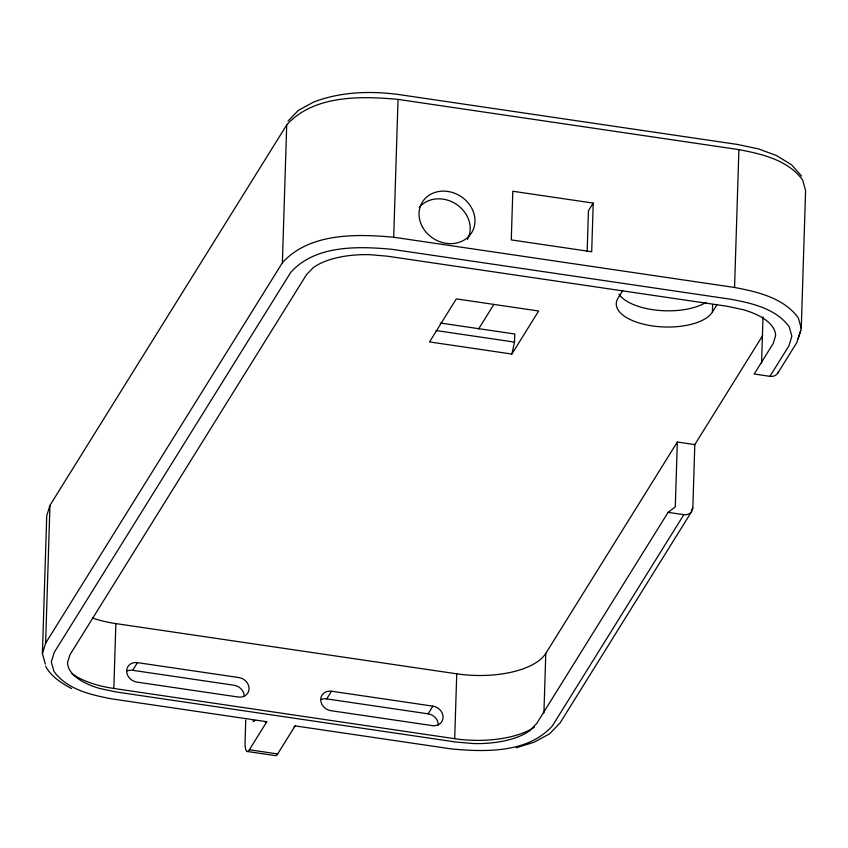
<?xml version="1.0" encoding="UTF-8"?>
<svg xmlns="http://www.w3.org/2000/svg" width="848" height="848" viewBox="0 0 848 848"><rect width="100%" height="100%" fill="white"/><g stroke="black" fill="none" stroke-linecap="round" stroke-linejoin="round"><path stroke-width="1.27" d="M45.368 664.164L42.4 653.607L46.735 515.764L49.947 505.376L286.709 124.942C313.622 94.849 361.057 95.983 398.03 99.386L738.905 149.619C761.992 154.007 787.919 159.986 802.632 179.988L805.6 190.546L801.265 328.388L798.053 338.776M42.4 653.607L45.612 643.219L49.947 505.376M534.431 727.245A72.525 32.362 1.8 0 1 454.698 738.693L113.833 688.47L115.869 623.598A72.525 32.362 1.8 0 1 92.326 617.948M245.74 720.09L245.083 741.237A18.126 4.06 -81.6 0 0 249.354 749.77L277.667 753.946L295.125 725.888L451.528 748.943C485.279 752.028 527.901 753.289 552.451 725.782L683.827 514.672A9.063 7.855 31.9 0 0 692.827 507.857L694.809 444.606L762.712 335.511M45.612 643.219L282.384 262.785L286.709 124.942M801.265 328.388L798.307 317.83C783.584 297.828 757.667 291.86 734.569 287.472L393.705 237.239L398.03 99.386M454.698 738.693L456.743 673.821A72.525 32.362 1.8 0 0 545.794 653.384L677.329 442.031L694.809 444.606M511.863 354.051L538.65 311.015L456.319 298.878L429.533 341.924L511.863 354.051L514.513 342.104L514.768 333.995L440.271 323.014M543.918 712.956L545.794 653.384M587.155 251.549L588.438 210.781L593.218 203.096L512.807 191.245L511.28 239.899L591.692 251.75L593.218 203.096M677.329 442.031L675.294 506.903L668.097 512.362L536.689 723.514L529.905 730.541A65.211 29.097 1.8 0 1 473.279 743.537L455.948 742.042L115.996 691.947L99.873 688.512A65.211 29.097 1.8 0 1 67.575 662.415L69.96 654.741L306.478 274.699L313.251 267.671A65.211 29.097 1.8 0 1 369.876 254.676L387.207 256.17L727.16 306.266L743.283 309.7A65.211 29.097 1.8 0 1 775.581 335.797L773.206 343.482L754.201 374.021L769.931 376.342A9.063 7.855 31.9 0 0 778.559 371.572M622.782 290.514L617.991 298.199A48.951 21.847 1.8 0 0 652.282 325.908A48.951 21.847 1.8 0 0 712.394 312.117L712.627 304.633M734.569 287.472L738.905 149.619M761.557 363.262L763.009 316.929M800.894 330.476L796.738 342.687L777.627 373.396M127.401 670.842A10.876 9.423 31.9 0 1 132.691 670.312L137.471 662.627L238.86 677.563A10.876 9.423 31.9 0 1 249.047 688.841A10.876 9.423 31.9 0 1 238.246 697.024L136.857 682.089A10.876 9.423 31.9 0 1 126.681 670.81A10.876 9.423 31.9 0 1 137.471 662.627M478.601 328.971L493.896 304.379M249.354 749.77L266.813 721.722L111.809 698.879C90.874 694.894 67.31 689.615 53.954 671.457L51.283 661.97L54.251 652.366L290.705 272.431C315.255 244.924 357.888 246.196 391.628 249.27L731.347 299.333C752.282 303.33 775.856 308.598 789.212 326.756L791.873 336.243L788.905 345.846L769.931 376.342M321.434 699.43A10.876 9.423 31.9 0 1 326.724 698.9L331.504 691.215L432.893 706.151A10.876 9.423 31.9 0 1 443.08 717.429A10.876 9.423 31.9 0 1 432.279 725.612L330.89 710.677A10.876 9.423 31.9 0 1 320.714 699.399A10.876 9.423 31.9 0 1 331.504 691.215M326.724 698.9L428.113 713.836L432.893 706.151M712.394 312.117L717.175 304.432M691.427 510.104L692.827 507.857M691.523 511.736L560.009 723.058L549.631 733.785L534.187 742.191L516.294 747.798M287.991 121.094L298.369 110.357L313.813 101.961C340.377 91.881 369.399 90.8 397.341 94.329L737.643 144.478L758.621 148.941L776.376 155.534L791.555 164.777L801.583 176.045M282.384 262.785C309.287 232.691 356.722 233.825 393.705 237.239M436.095 330.55L514.513 342.104M668.097 512.362L683.827 514.672M115.869 623.598L456.743 673.821M132.691 670.312L234.08 685.248A10.876 9.423 31.9 0 1 244.256 696.526M247.033 751.445L275.346 755.61A18.126 4.06 -81.6 0 0 277.667 753.946M71.624 688.608L70.32 687.887C60.685 682.661 50.88 676.11 45.601 666.231M266.813 721.722A9.063 2.035 -81.6 0 1 265.191 722.061M295.125 725.888A9.063 2.035 -81.6 0 1 293.97 726.725M428.113 713.836A10.876 9.423 31.9 0 1 438.289 725.114M705.992 302.354A48.951 21.847 1.8 0 1 658.302 310.357A48.951 21.847 1.8 0 1 618.955 294.224M419.209 207.495A29.012 25.133 31.9 0 1 456.288 204.241A29.012 25.133 31.9 0 1 467.439 239.401M113.833 688.47A72.525 32.362 1.8 0 1 71.762 673.535M254.93 720.408A10.876 2.438 -81.6 0 1 252.99 720.821M422.378 226.798A29.012 25.133 31.9 0 0 470.82 233.942A29.012 25.133 31.9 0 0 447.818 191.447A29.012 25.133 31.9 0 0 422.378 226.798"/></g></svg>
